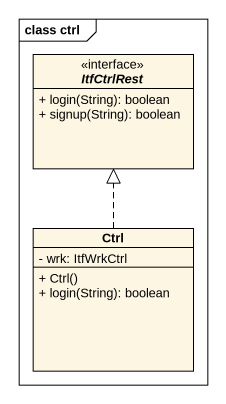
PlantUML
@startuml
mainframe class ctrl
hide circle
hide empty members
skinparam classAttributeIconSize 0
interface ItfCtrlRest {
  + login(String): boolean
  + signup(String): boolean
}
class Ctrl {
  - wrk: ItfWrkCtrl
  + Ctrl()
  + login(String): boolean
}
Ctrl .up.|> ItfCtrlRest
@enduml
